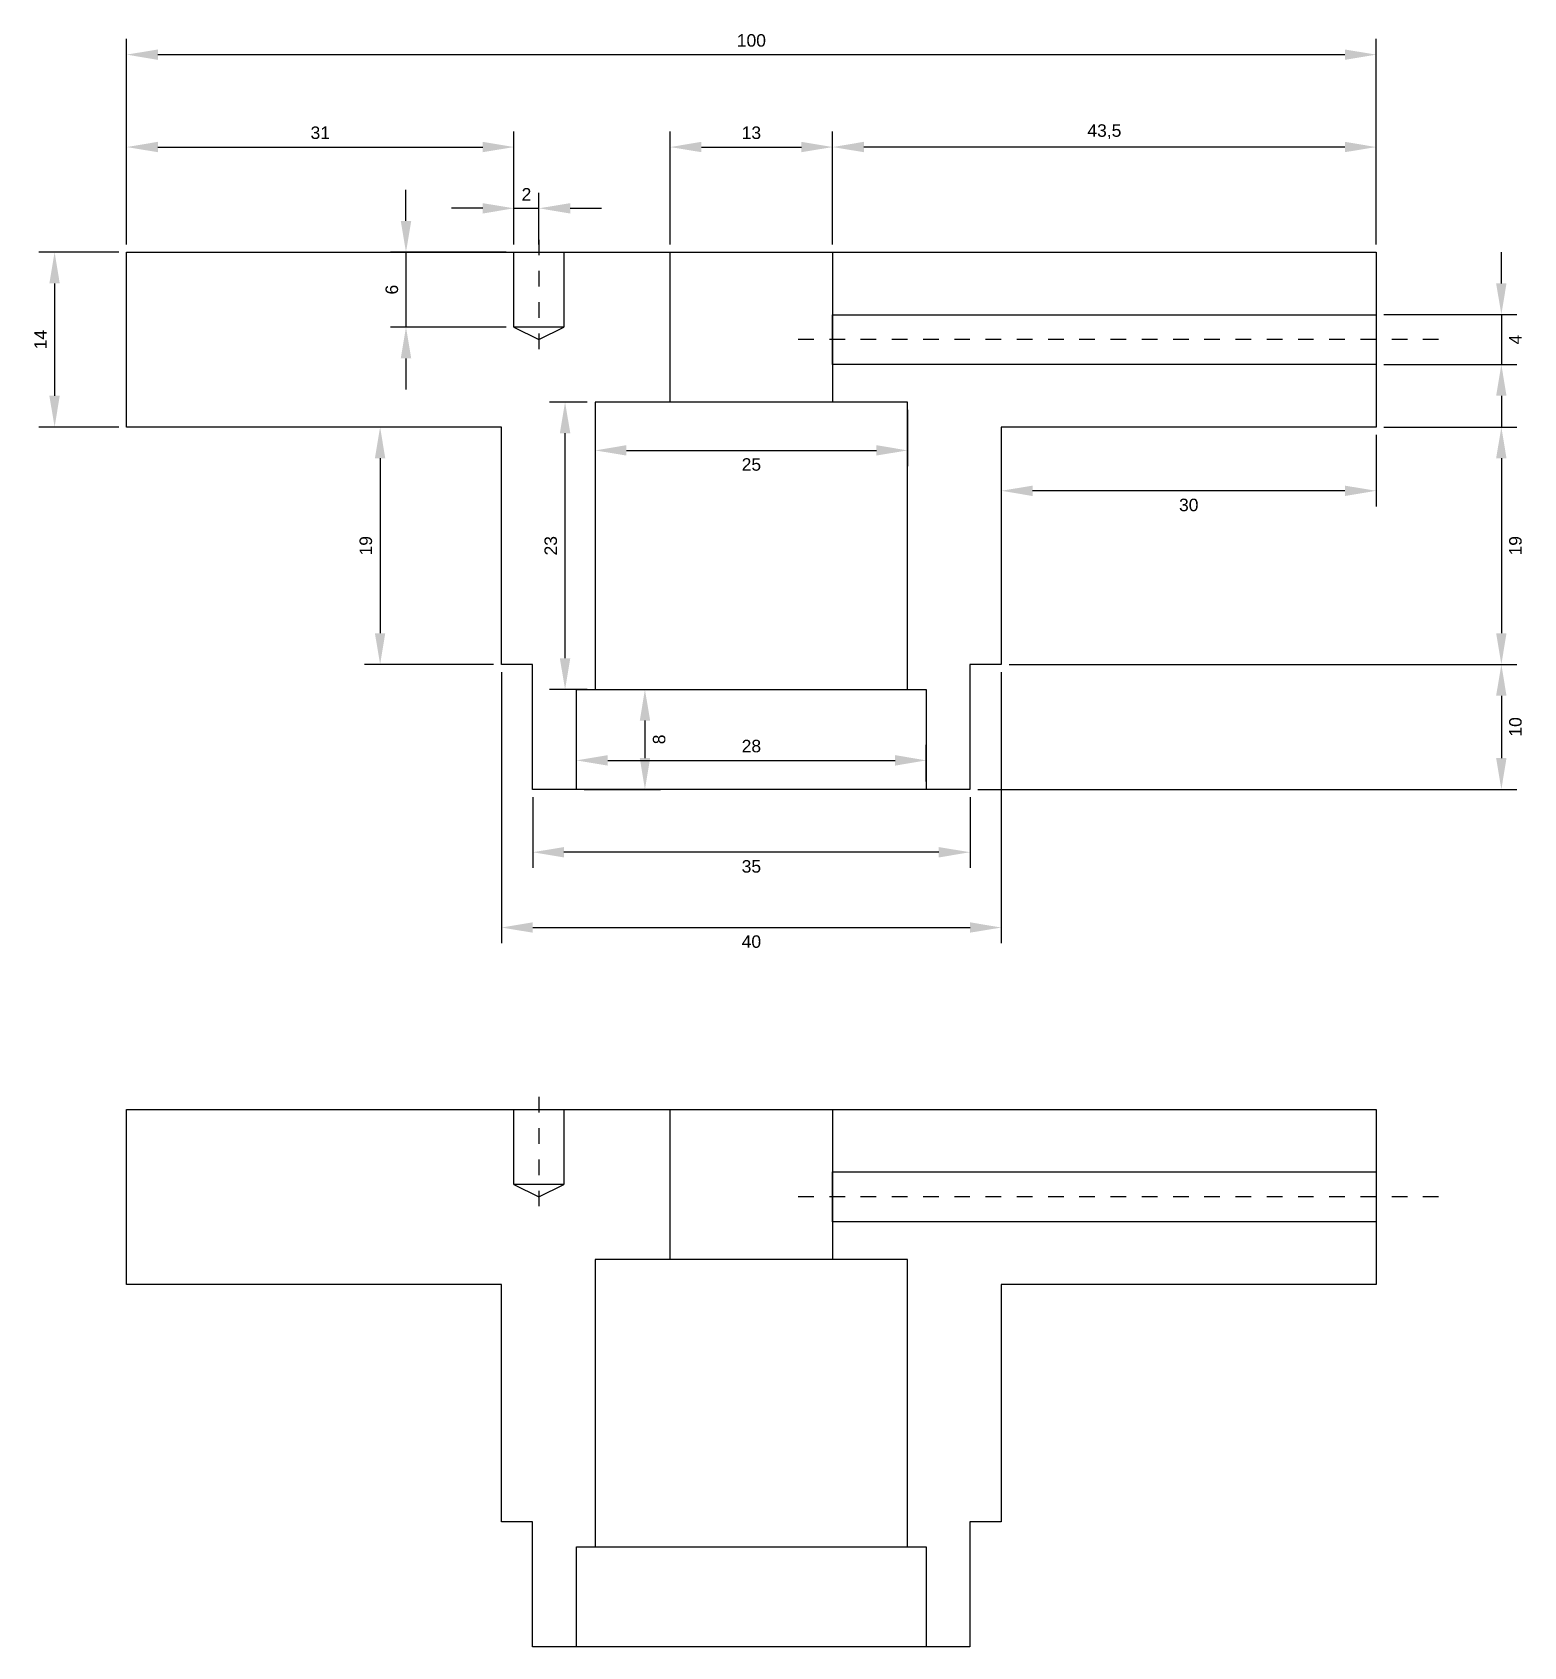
# Model space of a CAD drawing. Header units: millimetres. Extents: x 2401 to 2520, y 1825 to 1954.
import ezdxf

# ---------------------------------------------------------------- set-up
doc = ezdxf.new("R2010")
doc.units = ezdxf.units.MM
doc.linetypes.add('JIS_02_1.2', pattern=[2.5, 1.25, -1.25])
for name, color, linetype in [('Layer1', 7, 'JIS_02_1.2'), ('Layer2', 10, 'Continuous'), ('Layer3', 5, 'Continuous')]:
    doc.layers.add(name, color=color, linetype=linetype)
doc.styles.get("Standard").update_dxf_attribs({"font": 'arial.ttf'})
doc.dimstyles.new('ISO-25', dxfattribs={"dimtxt": 1, "dimasz": 2.5, "dimexe": 1.25, "dimexo": 0.625, "dimtad": 2, "dimtxsty": 'Standard', "dimcen": 2.5, "dimadec": 0, "dimazin": 0, "dimtfac": 1, "dimtmove": 0, "dimatfit": 3, "dimfxl": 1, "dimarcsym": 0})

# ---------------------------------------------------------------- blocks, each defined once
blk = doc.blocks.new('*D2')
at = {"layer": 'Defpoints', "color": 0, "transparency": 16777216}
for p in [(2439.62, 1944.92), (2408.62, 1936.51), (2439.62, 1936.51)]:
    blk.add_point(p, dxfattribs=at)
at = {"layer": 'Layer2', "color": 0, "lineweight": -2, "transparency": 16777216}
for p, q in [((2408.62, 1937.13), (2408.62, 1946.17)), ((2439.62, 1937.13), (2439.62, 1946.17)), ((2411.12, 1944.92), (2437.12, 1944.92))]:
    blk.add_line(p, q, dxfattribs=at)
at = {"layer": 'Layer2', "color": 0, "transparency": 16777216}
for points in [[(2411.12, 1945.34), (2411.12, 1944.51), (2408.62, 1944.92)], [(2437.12, 1945.34), (2437.12, 1944.51), (2439.62, 1944.92)]]:
    blk.add_solid(points, dxfattribs=at)
at = {"layer": 'Layer2', "color": 0, "transparency": 16777216, "insert": (2424.12, 1946.06), "char_height": 1, "attachment_point": 5}
blk.add_mtext('31', dxfattribs=at)
blk = doc.blocks.new('*D3')
at = {"layer": 'Defpoints', "color": 0, "transparency": 16777216}
for p in [(2441.62, 1940.02), (2439.62, 1936.51), (2441.62, 1936.51)]:
    blk.add_point(p, dxfattribs=at)
at = {"layer": 'Layer2', "color": 0, "lineweight": -2, "transparency": 16777216}
for p, q in [((2439.62, 1937.13), (2439.62, 1941.27)), ((2441.62, 1937.13), (2441.62, 1941.27)), ((2437.12, 1940.02), (2434.62, 1940.02)), ((2439.62, 1940.02), (2441.62, 1940.02)), ((2444.12, 1940.02), (2446.62, 1940.02))]:
    blk.add_line(p, q, dxfattribs=at)
at = {"layer": 'Layer2', "color": 0, "transparency": 16777216}
for points in [[(2437.12, 1940.43), (2437.12, 1939.6), (2439.62, 1940.02)], [(2444.12, 1940.43), (2444.12, 1939.6), (2441.62, 1940.02)]]:
    blk.add_solid(points, dxfattribs=at)
at = {"layer": 'Layer2', "color": 0, "transparency": 16777216, "insert": (2440.62, 1941.14), "char_height": 1, "attachment_point": 5}
blk.add_mtext('2', dxfattribs=at)
blk = doc.blocks.new('*D4')
at = {"layer": 'Defpoints', "color": 0, "transparency": 16777216}
for p in [(2439.62, 1936.51), (2430.98, 1930.51), (2439.62, 1930.51)]:
    blk.add_point(p, dxfattribs=at)
at = {"layer": 'Layer2', "color": 0, "lineweight": -2, "transparency": 16777216}
for p, q in [((2430.98, 1939.01), (2430.98, 1941.51)), ((2438.99, 1936.51), (2429.73, 1936.51)), ((2430.98, 1936.51), (2430.98, 1930.51)), ((2438.99, 1930.51), (2429.73, 1930.51)), ((2430.98, 1928.01), (2430.98, 1925.51))]:
    blk.add_line(p, q, dxfattribs=at)
at = {"layer": 'Layer2', "color": 0, "transparency": 16777216}
for points in [[(2430.56, 1939.01), (2431.4, 1939.01), (2430.98, 1936.51)], [(2430.56, 1928.01), (2431.4, 1928.01), (2430.98, 1930.51)]]:
    blk.add_solid(points, dxfattribs=at)
at = {"layer": 'Layer2', "color": 0, "transparency": 16777216, "insert": (2429.85, 1933.51), "char_height": 1, "attachment_point": 5, "rotation": 90}
blk.add_mtext('6', dxfattribs=at)
blk = doc.blocks.new('*D5')
at = {"layer": 'Defpoints', "color": 0, "transparency": 16777216}
for p in [(2465.12, 1944.92), (2452.12, 1936.51), (2465.12, 1936.51)]:
    blk.add_point(p, dxfattribs=at)
at = {"layer": 'Layer2', "color": 0, "lineweight": -2, "transparency": 16777216}
for p, q in [((2452.12, 1937.13), (2452.12, 1946.17)), ((2465.12, 1937.13), (2465.12, 1946.17)), ((2454.62, 1944.92), (2462.62, 1944.92))]:
    blk.add_line(p, q, dxfattribs=at)
at = {"layer": 'Layer2', "color": 0, "transparency": 16777216}
for points in [[(2454.62, 1945.34), (2454.62, 1944.51), (2452.12, 1944.92)], [(2462.62, 1945.34), (2462.62, 1944.51), (2465.12, 1944.92)]]:
    blk.add_solid(points, dxfattribs=at)
at = {"layer": 'Layer2', "color": 0, "transparency": 16777216, "insert": (2458.62, 1946.06), "char_height": 1, "attachment_point": 5}
blk.add_mtext('13', dxfattribs=at)
blk = doc.blocks.new('*D7')
at = {"layer": 'Defpoints', "color": 0, "transparency": 16777216}
for p in [(2465.12, 1944.92), (2465.12, 1936.51), (2508.62, 1936.51)]:
    blk.add_point(p, dxfattribs=at)
at = {"layer": 'Layer2', "color": 0, "lineweight": -2, "transparency": 16777216}
for p, q in [((2465.12, 1937.13), (2465.12, 1946.17)), ((2508.62, 1937.13), (2508.62, 1946.17)), ((2506.12, 1944.92), (2467.62, 1944.92))]:
    blk.add_line(p, q, dxfattribs=at)
at = {"layer": 'Layer2', "color": 0, "transparency": 16777216}
for points in [[(2467.62, 1945.34), (2467.62, 1944.51), (2465.12, 1944.92)], [(2506.12, 1945.34), (2506.12, 1944.51), (2508.62, 1944.92)]]:
    blk.add_solid(points, dxfattribs=at)
at = {"layer": 'Layer2', "color": 0, "transparency": 16777216, "insert": (2486.87, 1946.15), "char_height": 1, "attachment_point": 5}
blk.add_mtext('43,5', dxfattribs=at)
blk = doc.blocks.new('*D8')
at = {"layer": 'Defpoints', "color": 0, "transparency": 16777216}
for p in [(2508.62, 1952.32), (2408.62, 1936.51), (2508.62, 1936.51)]:
    blk.add_point(p, dxfattribs=at)
at = {"layer": 'Layer2', "color": 0, "lineweight": -2, "transparency": 16777216}
for p, q in [((2408.62, 1937.13), (2408.62, 1953.57)), ((2508.62, 1937.13), (2508.62, 1953.57)), ((2411.12, 1952.32), (2506.12, 1952.32))]:
    blk.add_line(p, q, dxfattribs=at)
at = {"layer": 'Layer2', "color": 0, "transparency": 16777216}
for points in [[(2411.12, 1952.73), (2411.12, 1951.9), (2408.62, 1952.32)], [(2506.12, 1952.73), (2506.12, 1951.9), (2508.62, 1952.32)]]:
    blk.add_solid(points, dxfattribs=at)
at = {"layer": 'Layer2', "color": 0, "transparency": 16777216, "insert": (2458.62, 1953.45), "char_height": 1, "attachment_point": 5}
blk.add_mtext('100', dxfattribs=at)
blk = doc.blocks.new('*D9')
at = {"layer": 'Defpoints', "color": 0, "transparency": 16777216}
for p in [(2508.62, 1931.51), (2508.62, 1927.51), (2518.64, 1927.51)]:
    blk.add_point(p, dxfattribs=at)
at = {"layer": 'Layer2', "color": 0, "lineweight": -2, "transparency": 16777216}
for p, q in [((2518.64, 1934.01), (2518.64, 1936.51)), ((2509.24, 1931.51), (2519.89, 1931.51)), ((2518.64, 1931.51), (2518.64, 1927.51)), ((2509.24, 1927.51), (2519.89, 1927.51)), ((2518.64, 1925.01), (2518.64, 1922.51))]:
    blk.add_line(p, q, dxfattribs=at)
at = {"layer": 'Layer2', "color": 0, "transparency": 16777216}
for points in [[(2518.22, 1934.01), (2519.05, 1934.01), (2518.64, 1931.51)], [(2518.22, 1925.01), (2519.05, 1925.01), (2518.64, 1927.51)]]:
    blk.add_solid(points, dxfattribs=at)
at = {"layer": 'Layer2', "color": 0, "transparency": 16777216, "insert": (2519.76, 1929.51), "char_height": 1, "attachment_point": 5, "rotation": 90}
blk.add_mtext('4', dxfattribs=at)
blk = doc.blocks.new('*D10')
at = {"layer": 'Defpoints', "color": 0, "transparency": 16777216}
for p in [(2408.62, 1936.51), (2402.86, 1922.51), (2408.62, 1922.51)]:
    blk.add_point(p, dxfattribs=at)
at = {"layer": 'Layer2', "color": 0, "lineweight": -2, "transparency": 16777216}
for p, q in [((2407.99, 1936.51), (2401.61, 1936.51)), ((2402.86, 1934.01), (2402.86, 1925.01)), ((2407.99, 1922.51), (2401.61, 1922.51))]:
    blk.add_line(p, q, dxfattribs=at)
at = {"layer": 'Layer2', "color": 0, "transparency": 16777216}
for points in [[(2402.44, 1934.01), (2403.27, 1934.01), (2402.86, 1936.51)], [(2402.44, 1925.01), (2403.27, 1925.01), (2402.86, 1922.51)]]:
    blk.add_solid(points, dxfattribs=at)
at = {"layer": 'Layer2', "color": 0, "transparency": 16777216, "insert": (2401.73, 1929.51), "char_height": 1, "attachment_point": 5, "rotation": 90}
blk.add_mtext('14', dxfattribs=at)
blk = doc.blocks.new('*D11')
at = {"layer": 'Defpoints', "color": 0, "transparency": 16777216}
for p in [(2438.62, 1922.51), (2428.91, 1903.51), (2438.62, 1903.51)]:
    blk.add_point(p, dxfattribs=at)
at = {"layer": 'Layer2', "color": 0, "lineweight": -2, "transparency": 16777216}
for p, q in [((2437.99, 1922.51), (2427.66, 1922.51)), ((2428.91, 1920.01), (2428.91, 1906.01)), ((2437.99, 1903.51), (2427.66, 1903.51))]:
    blk.add_line(p, q, dxfattribs=at)
at = {"layer": 'Layer2', "color": 0, "transparency": 16777216}
for points in [[(2428.49, 1920.01), (2429.32, 1920.01), (2428.91, 1922.51)], [(2428.49, 1906.01), (2429.32, 1906.01), (2428.91, 1903.51)]]:
    blk.add_solid(points, dxfattribs=at)
at = {"layer": 'Layer2', "color": 0, "transparency": 16777216, "insert": (2427.77, 1913.01), "char_height": 1, "attachment_point": 5, "rotation": 90}
blk.add_mtext('19', dxfattribs=at)
blk = doc.blocks.new('*D12')
at = {"layer": 'Defpoints', "color": 0, "transparency": 16777216}
for p in [(2478.62, 1922.51), (2508.62, 1922.51), (2478.62, 1917.41)]:
    blk.add_point(p, dxfattribs=at)
at = {"layer": 'Layer2', "color": 0, "lineweight": -2, "transparency": 16777216}
for p, q in [((2478.62, 1921.88), (2478.62, 1916.16)), ((2508.62, 1921.88), (2508.62, 1916.16)), ((2506.12, 1917.41), (2481.12, 1917.41))]:
    blk.add_line(p, q, dxfattribs=at)
at = {"layer": 'Layer2', "color": 0, "transparency": 16777216}
for points in [[(2481.12, 1917.82), (2481.12, 1916.99), (2478.62, 1917.41)], [(2506.12, 1917.82), (2506.12, 1916.99), (2508.62, 1917.41)]]:
    blk.add_solid(points, dxfattribs=at)
at = {"layer": 'Layer2', "color": 0, "transparency": 16777216, "insert": (2493.62, 1916.27), "char_height": 1, "attachment_point": 5}
blk.add_mtext('30', dxfattribs=at)
blk = doc.blocks.new('*D13')
at = {"layer": 'Defpoints', "color": 0, "transparency": 16777216}
for p in [(2508.62, 1922.51), (2478.62, 1903.51), (2518.64, 1903.51)]:
    blk.add_point(p, dxfattribs=at)
at = {"layer": 'Layer2', "color": 0, "lineweight": -2, "transparency": 16777216}
for p, q in [((2509.24, 1922.51), (2519.89, 1922.51)), ((2518.64, 1920.01), (2518.64, 1906.01)), ((2479.24, 1903.51), (2519.89, 1903.51))]:
    blk.add_line(p, q, dxfattribs=at)
at = {"layer": 'Layer2', "color": 0, "transparency": 16777216}
for points in [[(2518.22, 1920.01), (2519.05, 1920.01), (2518.64, 1922.51)], [(2518.22, 1906.01), (2519.05, 1906.01), (2518.64, 1903.51)]]:
    blk.add_solid(points, dxfattribs=at)
at = {"layer": 'Layer2', "color": 0, "transparency": 16777216, "insert": (2519.77, 1913.01), "char_height": 1, "attachment_point": 5, "rotation": 90}
blk.add_mtext('19', dxfattribs=at)
blk = doc.blocks.new('*D14')
at = {"layer": 'Defpoints', "color": 0, "transparency": 16777216}
for p in [(2478.62, 1903.51), (2476.12, 1893.51), (2518.64, 1893.51)]:
    blk.add_point(p, dxfattribs=at)
at = {"layer": 'Layer2', "color": 0, "lineweight": -2, "transparency": 16777216}
for p, q in [((2479.24, 1903.51), (2519.89, 1903.51)), ((2518.64, 1901.01), (2518.64, 1896.01)), ((2476.74, 1893.51), (2519.89, 1893.51))]:
    blk.add_line(p, q, dxfattribs=at)
at = {"layer": 'Layer2', "color": 0, "transparency": 16777216}
for points in [[(2518.22, 1901.01), (2519.05, 1901.01), (2518.64, 1903.51)], [(2518.22, 1896.01), (2519.05, 1896.01), (2518.64, 1893.51)]]:
    blk.add_solid(points, dxfattribs=at)
at = {"layer": 'Layer2', "color": 0, "transparency": 16777216, "insert": (2519.77, 1898.51), "char_height": 1, "attachment_point": 5, "rotation": 90}
blk.add_mtext('10', dxfattribs=at)
blk = doc.blocks.new('*D15')
at = {"layer": 'Defpoints', "color": 0, "transparency": 16777216}
for p in [(2472.62, 1895.83), (2444.62, 1893.51), (2472.62, 1893.51)]:
    blk.add_point(p, dxfattribs=at)
at = {"layer": 'Layer2', "color": 0, "lineweight": -2, "transparency": 16777216}
for p, q in [((2444.62, 1894.13), (2444.62, 1897.08)), ((2472.62, 1894.13), (2472.62, 1897.08)), ((2447.12, 1895.83), (2470.12, 1895.83))]:
    blk.add_line(p, q, dxfattribs=at)
at = {"layer": 'Layer2', "color": 0, "transparency": 16777216}
for points in [[(2447.12, 1896.25), (2447.12, 1895.41), (2444.62, 1895.83)], [(2470.12, 1896.25), (2470.12, 1895.41), (2472.62, 1895.83)]]:
    blk.add_solid(points, dxfattribs=at)
at = {"layer": 'Layer2', "color": 0, "transparency": 16777216, "insert": (2458.62, 1896.97), "char_height": 1, "attachment_point": 5}
blk.add_mtext('28', dxfattribs=at)
blk = doc.blocks.new('*D16')
at = {"layer": 'Defpoints', "color": 0, "transparency": 16777216}
for p in [(2444.62, 1901.51), (2444.62, 1893.51), (2450.1, 1893.51)]:
    blk.add_point(p, dxfattribs=at)
at = {"layer": 'Layer2', "color": 0, "lineweight": -2, "transparency": 16777216}
for p, q in [((2445.24, 1901.51), (2451.35, 1901.51)), ((2450.1, 1899.01), (2450.1, 1896.01)), ((2445.24, 1893.51), (2451.35, 1893.51))]:
    blk.add_line(p, q, dxfattribs=at)
at = {"layer": 'Layer2', "color": 0, "transparency": 16777216}
for points in [[(2449.69, 1899.01), (2450.52, 1899.01), (2450.1, 1901.51)], [(2449.69, 1896.01), (2450.52, 1896.01), (2450.1, 1893.51)]]:
    blk.add_solid(points, dxfattribs=at)
at = {"layer": 'Layer2', "color": 0, "transparency": 16777216, "insert": (2451.24, 1897.51), "char_height": 1, "attachment_point": 5, "rotation": 90}
blk.add_mtext('8', dxfattribs=at)
blk = doc.blocks.new('*D17')
at = {"layer": 'Defpoints', "color": 0, "transparency": 16777216}
for p in [(2441.12, 1893.51), (2476.12, 1893.51), (2441.12, 1888.48)]:
    blk.add_point(p, dxfattribs=at)
at = {"layer": 'Layer2', "color": 0, "lineweight": -2, "transparency": 16777216}
for p, q in [((2441.12, 1892.88), (2441.12, 1887.23)), ((2476.12, 1892.88), (2476.12, 1887.23)), ((2473.62, 1888.48), (2443.62, 1888.48))]:
    blk.add_line(p, q, dxfattribs=at)
at = {"layer": 'Layer2', "color": 0, "transparency": 16777216}
for points in [[(2443.62, 1888.89), (2443.62, 1888.06), (2441.12, 1888.48)], [(2473.62, 1888.89), (2473.62, 1888.06), (2476.12, 1888.48)]]:
    blk.add_solid(points, dxfattribs=at)
at = {"layer": 'Layer2', "color": 0, "transparency": 16777216, "insert": (2458.62, 1887.34), "char_height": 1, "attachment_point": 5}
blk.add_mtext('35', dxfattribs=at)
blk = doc.blocks.new('*D18')
at = {"layer": 'Defpoints', "color": 0, "transparency": 16777216}
for p in [(2438.62, 1903.51), (2478.62, 1903.51), (2478.62, 1882.45)]:
    blk.add_point(p, dxfattribs=at)
at = {"layer": 'Layer2', "color": 0, "lineweight": -2, "transparency": 16777216}
for p, q in [((2438.62, 1902.88), (2438.62, 1881.2)), ((2478.62, 1902.88), (2478.62, 1881.2)), ((2441.12, 1882.45), (2476.12, 1882.45))]:
    blk.add_line(p, q, dxfattribs=at)
at = {"layer": 'Layer2', "color": 0, "transparency": 16777216}
for points in [[(2441.12, 1882.87), (2441.12, 1882.04), (2438.62, 1882.45)], [(2476.12, 1882.87), (2476.12, 1882.04), (2478.62, 1882.45)]]:
    blk.add_solid(points, dxfattribs=at)
at = {"layer": 'Layer2', "color": 0, "transparency": 16777216, "insert": (2458.62, 1881.32), "char_height": 1, "attachment_point": 5}
blk.add_mtext('40', dxfattribs=at)
blk = doc.blocks.new('*D19')
at = {"layer": 'Defpoints', "color": 0, "transparency": 16777216}
for p in [(2443.71, 1924.51), (2446.12, 1924.51), (2446.12, 1901.51)]:
    blk.add_point(p, dxfattribs=at)
at = {"layer": 'Layer2', "color": 0, "lineweight": -2, "transparency": 16777216}
for p, q in [((2445.49, 1924.51), (2442.46, 1924.51)), ((2443.71, 1904.01), (2443.71, 1922.01)), ((2445.49, 1901.51), (2442.46, 1901.51))]:
    blk.add_line(p, q, dxfattribs=at)
at = {"layer": 'Layer2', "color": 0, "transparency": 16777216}
for points in [[(2443.29, 1922.01), (2444.13, 1922.01), (2443.71, 1924.51)], [(2443.29, 1904.01), (2444.13, 1904.01), (2443.71, 1901.51)]]:
    blk.add_solid(points, dxfattribs=at)
at = {"layer": 'Layer2', "color": 0, "transparency": 16777216, "insert": (2442.57, 1913.01), "char_height": 1, "attachment_point": 5, "rotation": 90}
blk.add_mtext('23', dxfattribs=at)
blk = doc.blocks.new('*D20')
at = {"layer": 'Defpoints', "color": 0, "transparency": 16777216}
for p in [(2446.12, 1924.51), (2471.12, 1924.51), (2471.12, 1920.64)]:
    blk.add_point(p, dxfattribs=at)
at = {"layer": 'Layer2', "color": 0, "lineweight": -2, "transparency": 16777216}
for p, q in [((2446.12, 1923.88), (2446.12, 1919.39)), ((2471.12, 1923.88), (2471.12, 1919.39)), ((2448.62, 1920.64), (2468.62, 1920.64))]:
    blk.add_line(p, q, dxfattribs=at)
at = {"layer": 'Layer2', "color": 0, "transparency": 16777216}
for points in [[(2448.62, 1921.06), (2448.62, 1920.23), (2446.12, 1920.64)], [(2468.62, 1921.06), (2468.62, 1920.23), (2471.12, 1920.64)]]:
    blk.add_solid(points, dxfattribs=at)
at = {"layer": 'Layer2', "color": 0, "transparency": 16777216, "insert": (2458.62, 1919.51), "char_height": 1, "attachment_point": 5}
blk.add_mtext('25', dxfattribs=at)

msp = doc.modelspace()

# ---------------------------------------------------------------- linework, layer by layer
at = {"layer": 'Layer1'}
for p, q in [((2441.615, 1937.505), (2441.615, 1928.505)), ((2513.615, 1929.505), (2462.115, 1929.505)), ((2441.615, 1868.888), (2441.615, 1859.888)), ((2513.615, 1860.888), (2462.115, 1860.888))]:
    msp.add_line(p, q, dxfattribs=at)
at = {"layer": 'Layer2'}
for p, q in [((2408.615, 1936.505), (2508.615, 1936.505)), ((2408.615, 1922.505), (2408.615, 1936.505)), ((2508.615, 1936.505), (2508.615, 1922.505)), ((2439.615, 1930.505), (2441.615, 1929.505)), ((2441.615, 1929.505), (2443.615, 1930.505)), ((2438.615, 1922.505), (2408.615, 1922.505)), ((2438.615, 1903.505), (2438.615, 1922.505)), ((2508.615, 1922.505), (2478.615, 1922.505)), ((2478.615, 1922.505), (2478.615, 1903.505)), ((2441.115, 1903.505), (2438.615, 1903.505)), ((2441.115, 1893.505), (2441.115, 1903.505)), ((2478.615, 1903.505), (2476.115, 1903.505)), ((2476.115, 1903.505), (2476.115, 1893.505)), ((2476.115, 1893.505), (2441.115, 1893.505))]:
    msp.add_line(p, q, dxfattribs=at)
for points in [[(2439.615, 1936.505), (2443.615, 1936.505), (2443.615, 1930.505), (2439.615, 1930.505)], [(2452.115, 1936.505), (2465.115, 1936.505), (2465.115, 1924.505), (2452.115, 1924.505)], [(2465.115, 1931.505), (2508.615, 1931.505), (2508.615, 1927.505), (2465.115, 1927.505)], [(2446.115, 1901.505), (2471.115, 1901.505), (2471.115, 1924.505), (2446.115, 1924.505)], [(2444.615, 1901.505), (2472.615, 1901.505), (2472.615, 1893.505), (2444.615, 1893.505)]]:
    msp.add_lwpolyline(points, close=True, dxfattribs=at)
at = {"layer": 'Layer3'}
for p, q in [((2408.615, 1867.888), (2508.615, 1867.888)), ((2408.615, 1853.888), (2408.615, 1867.888)), ((2508.615, 1867.888), (2508.615, 1853.888)), ((2439.615, 1861.888), (2441.615, 1860.888)), ((2441.615, 1860.888), (2443.615, 1861.888)), ((2438.615, 1853.888), (2408.615, 1853.888)), ((2438.615, 1834.888), (2438.615, 1853.888)), ((2508.615, 1853.888), (2478.615, 1853.888)), ((2478.615, 1853.888), (2478.615, 1834.888)), ((2441.115, 1834.888), (2438.615, 1834.888)), ((2441.115, 1824.888), (2441.115, 1834.888)), ((2478.615, 1834.888), (2476.115, 1834.888)), ((2476.115, 1834.888), (2476.115, 1824.888)), ((2476.115, 1824.888), (2441.115, 1824.888))]:
    msp.add_line(p, q, dxfattribs=at)
for points in [[(2439.615, 1867.888), (2443.615, 1867.888), (2443.615, 1861.888), (2439.615, 1861.888)], [(2452.115, 1867.888), (2465.115, 1867.888), (2465.115, 1855.888), (2452.115, 1855.888)], [(2465.115, 1862.888), (2508.615, 1862.888), (2508.615, 1858.888), (2465.115, 1858.888)], [(2446.115, 1832.888), (2471.115, 1832.888), (2471.115, 1855.888), (2446.115, 1855.888)], [(2444.615, 1832.888), (2472.615, 1832.888), (2472.615, 1824.888), (2444.615, 1824.888)]]:
    msp.add_lwpolyline(points, close=True, dxfattribs=at)

# ---------------------------------------------------------------- dimensions: what is measured, and where the dimension line sits
at = {"layer": 'Layer2', "color": 114, "true_color": 0x139b48}
for base, p1, p2, picture, middle in [((2508.615, 1952.315), (2408.615, 1936.505), (2508.615, 1936.505), '*D8', (2458.615, 1953.451)), ((2439.615, 1944.925), (2408.615, 1936.505), (2439.615, 1936.505), '*D2', (2424.115, 1946.061)), ((2465.115, 1944.925), (2452.115, 1936.505), (2465.115, 1936.505), '*D5', (2458.615, 1946.061)), ((2465.115, 1944.925), (2508.615, 1936.505), (2465.115, 1936.505), '*D7', (2486.865, 1946.151)), ((2441.615, 1940.016), (2439.615, 1936.505), (2441.615, 1936.505), '*D3', (2440.615, 1941.143)), ((2471.115, 1920.644), (2446.115, 1924.505), (2471.115, 1924.505), '*D20', (2458.615, 1919.508)), ((2478.615, 1917.405), (2508.615, 1922.505), (2478.615, 1922.505), '*D12', (2493.615, 1916.269)), ((2478.615, 1882.453), (2438.615, 1903.505), (2478.615, 1903.505), '*D18', (2458.615, 1881.318)), ((2441.115, 1888.478), (2476.115, 1893.505), (2441.115, 1893.505), '*D17', (2458.615, 1887.342))]:
    dim = msp.add_linear_dim(base=base, p1=p1, p2=p2, dimstyle='ISO-25', dxfattribs=at)
    dim.commit()
    dim.dimension.update_dxf_attribs({"geometry": picture, "text_midpoint": middle})
for base, p1, p2, picture, middle in [((2430.981, 1930.505), (2439.615, 1936.505), (2439.615, 1930.505), '*D4', (2429.846, 1933.505)), ((2402.857, 1922.505), (2408.615, 1936.505), (2408.615, 1922.505), '*D10', (2401.73, 1929.505)), ((2518.635, 1927.505), (2508.615, 1931.505), (2508.615, 1927.505), '*D9', (2519.76, 1929.505)), ((2443.711, 1924.505), (2446.115, 1901.505), (2446.115, 1924.505), '*D19', (2442.575, 1913.005)), ((2428.908, 1903.505), (2438.615, 1922.505), (2438.615, 1903.505), '*D11', (2427.773, 1913.005)), ((2518.635, 1903.505), (2508.615, 1922.505), (2478.615, 1903.505), '*D13', (2519.771, 1913.005)), ((2518.635, 1893.505), (2478.615, 1903.505), (2476.115, 1893.505), '*D14', (2519.771, 1898.505)), ((2450.105, 1893.505), (2444.615, 1901.505), (2444.615, 1893.505), '*D16', (2451.24, 1897.505))]:
    dim = msp.add_linear_dim(base=base, p1=p1, p2=p2, angle=90, dimstyle='ISO-25', dxfattribs=at)
    dim.commit()
    dim.dimension.update_dxf_attribs({"geometry": picture, "text_midpoint": middle})
dim = msp.add_linear_dim(base=(2472.615, 1895.83), p1=(2444.615, 1893.505), p2=(2472.615, 1893.505), dimstyle='ISO-25', dxfattribs=at)
dim.commit()
dim.dimension.update_dxf_attribs({"geometry": '*D15', "text_midpoint": (2458.615, 1895.83), "dimtype": 160})

doc.saveas('drawing.dxf')
